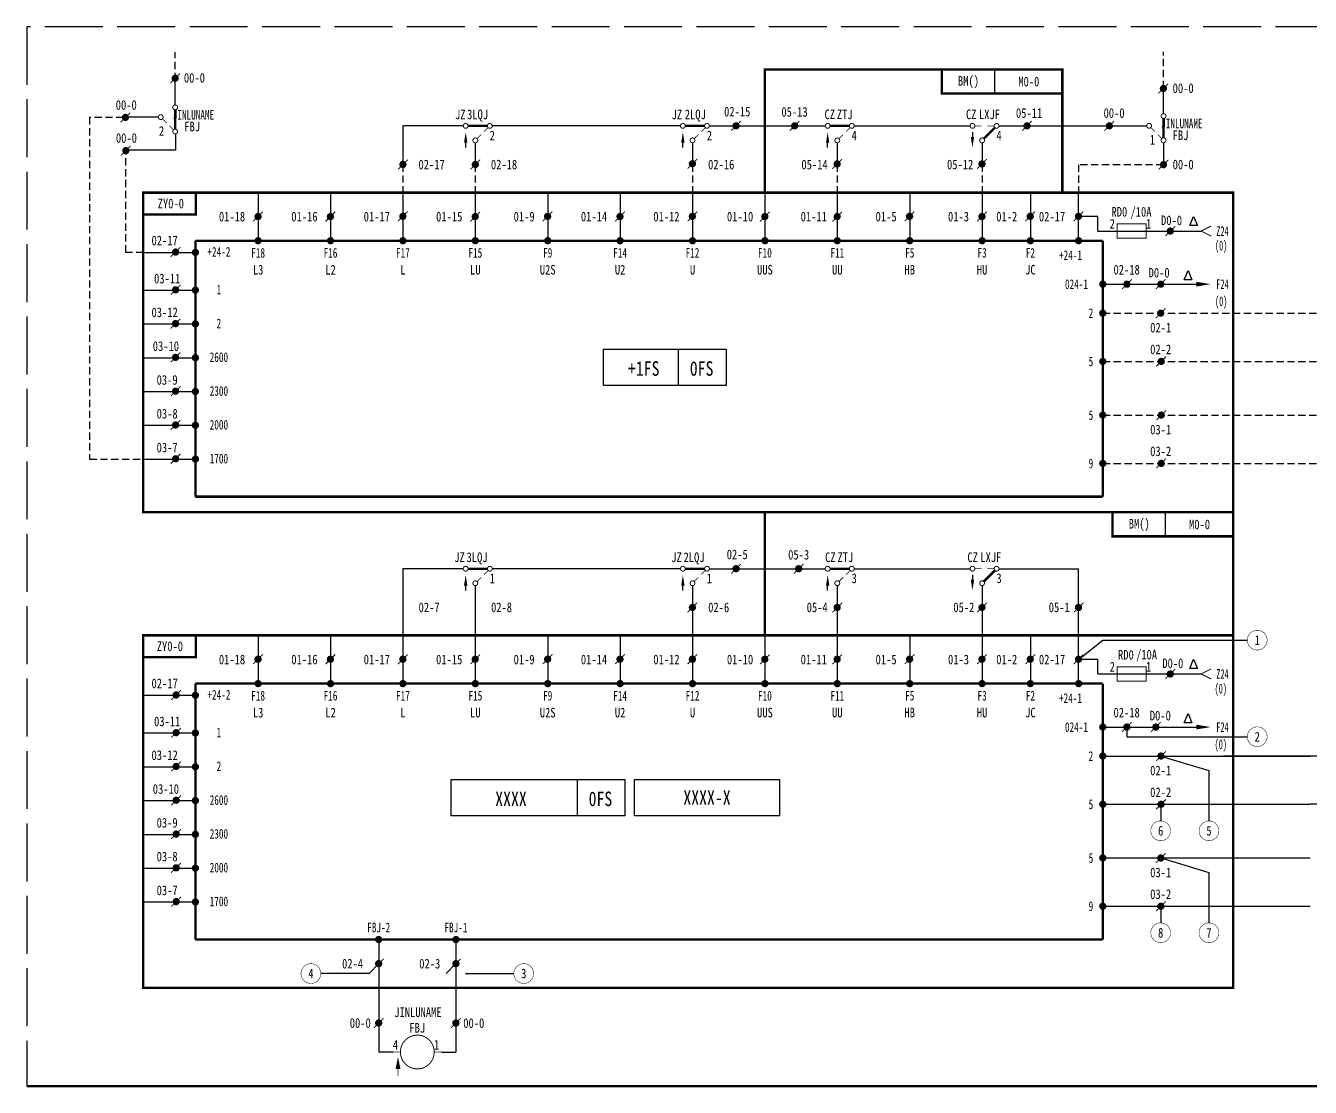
# Model space of a CAD drawing. Header units: millimetres. Extents: x -451 to 0, y -220 to 0.
# Drawn here: x -451 to -184.8, y -219.7 to 0.2 of the extents above; entities that cross this region are included whole.
import ezdxf
from ezdxf.enums import TextEntityAlignment as Align

# ---------------------------------------------------------------- set-up
doc = ezdxf.new("R2010")
doc.units = ezdxf.units.MM
doc.linetypes.add('ACAD_ISO02W100', pattern=[15, 12, -3])
doc.linetypes.add('DASHEDX2', pattern=[1.5, 1, -0.5])
for name, color, linetype in [('define', 7, 'Continuous'), ('hide', 7, 'Continuous'), ('tie', 7, 'Continuous')]:
    doc.layers.add(name, color=color, linetype=linetype)

# ---------------------------------------------------------------- blocks, each defined once
blk = doc.blocks.new('JS')
at = {"const_width": 0.75}
blk.add_lwpolyline([(-0.375, 0, -1), (0.375, 0, -1)], format="xyb", close=True, dxfattribs=at)
at = {"width": 0.7}
blk.add_attdef('Z20', text='', height=2, dxfattribs=at).set_placement((0, 1.5), align=Align.CENTER)
blk = doc.blocks.new('JTX')
at = {"const_width": 0.2}
blk.add_lwpolyline([(0, -2.5), (0, -4)], dxfattribs=at)
blk.add_solid([(-0.5, -2.5), (0.5, -2.5), (0, 0)])
blk = doc.blocks.new('JY')
at = {"const_width": 0.75}
blk.add_lwpolyline([(0.375, 0, -1), (-0.375, 0, -1)], format="xyb", close=True, dxfattribs=at)
at = {"width": 0.7}
blk.add_attdef('Z20', text='', height=2, dxfattribs=at).set_placement((1.5, 0), align=Align.MIDDLE_LEFT)
blk = doc.blocks.new('JX')
at = {"const_width": 0.75}
blk.add_lwpolyline([(-0.375, 0, 1), (0.375, 0, 1)], format="xyb", close=True, dxfattribs=at)
at = {"width": 0.7}
blk.add_attdef('Z20', text='', height=2, dxfattribs=at).set_placement((0, -3.5), align=Align.CENTER)

msp = doc.modelspace()

# ---------------------------------------------------------------- linework, layer by layer
at = {"color": 7, "linetype": 'DASHEDX2', "ltscale": 1.5}
for p, q in [((-420.03, -11.01), (-420.03, -5.26)), ((-215.25, -12.64), (-215.25, -5.13)), ((-430.71, -18.75), (-437.76, -18.75)), ((-430.23, -46.71), (-430.23, -25.72)), ((-372.82, -28.5), (-372.82, -34.29)), ((-357.82, -28.5), (-357.82, -34.29)), ((-312.82, -28.5), (-312.82, -34.29)), ((-282.82, -28.5), (-282.82, -34.29)), ((-252.82, -28.5), (-252.82, -34.29)), ((-232.82, -28.54), (-232.82, -34.51)), ((-215.24, -28.54), (-232.82, -28.54)), ((-426.6, -46.71), (-430.23, -46.71)), ((-227.82, -59.29), (-177.59, -59.29)), ((-227.82, -69.29), (-177.59, -69.29)), ((-227.82, -80.41), (-177.59, -80.41)), ((-227.82, -90.41), (-177.59, -90.41))]:
    msp.add_line(p, q, dxfattribs=at)
at = {"color": 7}
for p, q in [((-250.19, -13.8), (-250.19, -8.8)), ((-360.32, -20.5), (-372.82, -20.5)), ((-372.82, -20.5), (-372.82, -28.5)), ((-315.32, -20.5), (-354.32, -20.5)), ((-309.32, -20.5), (-285.32, -20.5)), ((-279.32, -20.5), (-255.32, -20.5)), ((-357.82, -24), (-357.82, -28.5)), ((-312.82, -24), (-312.82, -28.5)), ((-282.82, -24), (-282.82, -28.5)), ((-252.82, -24), (-252.82, -28.5)), ((-402.82, -34.29), (-402.82, -44.29)), ((-387.82, -34.29), (-387.82, -44.29)), ((-372.82, -34.29), (-372.82, -44.29)), ((-357.82, -34.29), (-357.82, -44.29)), ((-342.82, -34.29), (-342.82, -44.29)), ((-327.82, -34.29), (-327.82, -44.29)), ((-312.82, -34.29), (-312.82, -44.29)), ((-297.82, -34.29), (-297.82, -44.29)), ((-282.82, -34.29), (-282.82, -44.29)), ((-267.82, -34.29), (-267.82, -44.29)), ((-252.82, -34.29), (-252.82, -44.29)), ((-242.82, -34.29), (-242.82, -44.29)), ((-232.82, -44.29), (-232.82, -34.29)), ((-228.82, -39.29), (-232.82, -39.29)), ((-228.82, -42.29), (-228.82, -39.29)), ((-228.82, -42.29), (-207.45, -42.29)), ((-227.82, -53.29), (-208.45, -53.29)), ((-227.82, -59.29), (-227.82, -59.29)), ((-331.28, -66.76), (-305.85, -66.76)), ((-331.28, -74.26), (-331.28, -66.76)), ((-315.77, -66.76), (-315.77, -74.26)), ((-305.85, -66.76), (-305.85, -74.26)), ((-227.82, -69.29), (-227.82, -69.29)), ((-305.85, -74.26), (-331.28, -74.26)), ((-227.82, -80.41), (-227.82, -80.41)), ((-227.82, -90.41), (-227.82, -90.41)), ((-214.82, -105.53), (-214.82, -100.53)), ((-360.32, -112.23), (-372.82, -112.23)), ((-372.82, -112.23), (-372.82, -120.23)), ((-315.32, -112.23), (-354.32, -112.23)), ((-309.32, -112.23), (-285.32, -112.23)), ((-279.32, -112.23), (-255.32, -112.23)), ((-249.32, -112.23), (-232.82, -112.23)), ((-232.82, -126.03), (-232.82, -112.23)), ((-357.82, -115.73), (-357.82, -120.23)), ((-312.82, -115.73), (-312.82, -120.23)), ((-282.82, -115.73), (-282.82, -120.23)), ((-252.82, -115.73), (-252.82, -120.23)), ((-372.82, -120.23), (-372.82, -126.03)), ((-357.82, -120.23), (-357.82, -126.03)), ((-312.82, -120.23), (-312.82, -126.03)), ((-282.82, -120.23), (-282.82, -126.03)), ((-252.82, -120.23), (-252.82, -126.03)), ((-402.82, -126.03), (-402.82, -136.03)), ((-387.82, -126.03), (-387.82, -136.03)), ((-372.82, -126.03), (-372.82, -136.03)), ((-357.82, -126.03), (-357.82, -136.03)), ((-342.82, -126.03), (-342.82, -136.03)), ((-327.82, -126.03), (-327.82, -136.03)), ((-312.82, -126.03), (-312.82, -136.03)), ((-297.82, -126.03), (-297.82, -136.03)), ((-282.82, -126.03), (-282.82, -136.03)), ((-267.82, -126.03), (-267.82, -136.03)), ((-252.82, -126.03), (-252.82, -136.03)), ((-242.82, -126.03), (-242.82, -136.03)), ((-232.82, -136.03), (-232.82, -126.03)), ((-232.82, -131.03), (-227.82, -127.03)), ((-227.82, -127.03), (-197.82, -127.03)), ((-228.82, -131.03), (-232.82, -131.03)), ((-228.82, -134.03), (-228.82, -131.03)), ((-228.82, -134.03), (-207.45, -134.03)), ((-227.82, -145.03), (-208.45, -145.03)), ((-222.82, -145.03), (-222.82, -147.03)), ((-222.82, -147.03), (-197.82, -147.03)), ((-227.82, -151.03), (-227.82, -151.03)), ((-227.82, -151.03), (-184.82, -151.03)), ((-215.82, -151.03), (-205.82, -154.03)), ((-125.35, -151.03), (-184.82, -151.03)), ((-205.82, -154.03), (-205.82, -164.52)), ((-362.82, -155.9), (-326.82, -155.9)), ((-362.82, -163.4), (-362.82, -155.9)), ((-336.74, -155.9), (-336.74, -163.4)), ((-326.82, -155.9), (-326.82, -163.4)), ((-227.82, -161.03), (-227.82, -161.03)), ((-227.82, -161.03), (-184.82, -161.03)), ((-215.82, -161.03), (-215.82, -164.52)), ((-135.35, -161.03), (-184.82, -161.03)), ((-326.82, -163.4), (-362.82, -163.4)), ((-227.82, -172.15), (-227.82, -172.15)), ((-227.82, -172.15), (-184.82, -172.15)), ((-215.82, -172.15), (-205.82, -175.15)), ((-205.82, -175.15), (-205.82, -185.64)), ((-227.82, -182.15), (-227.82, -182.15)), ((-227.82, -182.15), (-184.82, -182.15)), ((-215.82, -182.15), (-215.82, -185.64)), ((-377.84, -189.04), (-377.84, -203.04)), ((-361.84, -189.04), (-361.84, -203.04)), ((-377.84, -194.04), (-379.84, -196.09)), ((-361.84, -194.04), (-363.84, -196.09)), ((-379.84, -196.09), (-389.84, -196.09)), ((-359.84, -196.09), (-349.84, -196.09)), ((-377.84, -203.04), (-377.84, -212.34)), ((-361.84, -203.04), (-361.84, -212.34)), ((-374.84, -212.34), (-377.84, -212.34)), ((-364.84, -212.34), (-361.84, -212.34))]:
    msp.add_line(p, q, dxfattribs=at)
for p, q in [((-423.51, -18.68), (-430.33, -18.68)), ((-249.32, -20.5), (-218.6, -20.5)), ((-419.96, -22.14), (-419.96, -25.5)), ((-215.24, -23.98), (-215.24, -28.54)), ((-426.6, -46.71), (-415.63, -46.71)), ((-426.66, -54.52), (-415.63, -54.52)), ((-426.66, -61.52), (-415.63, -61.52)), ((-426.66, -68.52), (-415.63, -68.52)), ((-426.66, -75.52), (-415.63, -75.52)), ((-426.66, -82.52), (-415.63, -82.52)), ((-426.66, -89.52), (-415.63, -89.52)), ((-426.6, -138.44), (-415.63, -138.44)), ((-426.66, -146.26), (-415.63, -146.26)), ((-184.82, -151.03), (-202.87, -151.03)), ((-426.66, -153.26), (-415.63, -153.26)), ((-426.66, -160.26), (-415.63, -160.26)), ((-426.66, -167.26), (-415.63, -167.26)), ((-426.66, -174.26), (-415.63, -174.26)), ((-426.66, -181.26), (-415.63, -181.26))]:
    msp.add_line(p, q)
for points, const_width in [([(-100.9, 0), (-100.9, -219.4), (-450.73, -219.4)], 0.5), ([(-421, -11.64), (-419, -9.64)], 0.2), ([(-261.19, -8.8), (-261.19, -13.8), (-236.19, -13.8)], 0.5), ([(-261.19, -8.8), (-236.19, -8.8), (-236.19, -13.8)], 0.5), ([(-216.25, -13.75), (-214.25, -11.75)], 0.2), ([(-431.32, -19.75), (-429.32, -17.75)], 0.2), ([(-359.32, -20.5), (-355.32, -20.5)], 0.5), ([(-355.17, -20.85), (-356.02, -21.7)], 0.15), ([(-314.32, -20.5), (-310.32, -20.5)], 0.5), ([(-310.17, -20.85), (-311.02, -21.7)], 0.15), ([(-304.8, -21.5), (-302.8, -19.5)], 0.2), ([(-292.68, -21.5), (-290.68, -19.5)], 0.2), ([(-284.32, -20.5), (-280.32, -20.5)], 0.5), ([(-280.17, -20.85), (-281.02, -21.7)], 0.15), ([(-254.32, -20.5), (-252.92, -20.5)], 0.15), ([(-250.17, -20.85), (-252.47, -23.14)], 0.5), ([(-251.72, -20.5), (-250.32, -20.5)], 0.15), ([(-244.52, -21.5), (-242.52, -19.5)], 0.2), ([(-227.45, -21.5), (-225.45, -19.5)], 0.2), ([(-356.62, -22.3), (-357.47, -23.14)], 0.15), ([(-311.62, -22.3), (-312.47, -23.14)], 0.15), ([(-281.62, -22.3), (-282.47, -23.14)], 0.15), ([(-431.23, -26.63), (-429.23, -24.63)], 0.2), ([(-373.82, -29.5), (-371.82, -27.5)], 0.2), ([(-358.82, -29.5), (-356.82, -27.5)], 0.2), ([(-216.24, -29.54), (-214.24, -27.54)], 0.2), ([(-415.72, -34.34), (-415.72, -38.86), (-426.59, -38.86)], 0.5), ([(-225.82, -100.53), (-225.82, -105.53), (-200.82, -105.53)], 0.5), ([(-225.82, -100.53), (-200.82, -100.53), (-200.82, -105.53)], 0.5), ([(-304.8, -113.23), (-302.8, -111.23)], 0.2), ([(-291.82, -113.23), (-289.82, -111.23)], 0.2), ([(-359.32, -112.23), (-355.32, -112.23)], 0.5), ([(-356.62, -114.03), (-357.47, -114.88)], 0.15), ([(-355.17, -112.59), (-356.02, -113.43)], 0.15), ([(-314.32, -112.23), (-310.32, -112.23)], 0.5), ([(-311.62, -114.03), (-312.47, -114.88)], 0.15), ([(-310.17, -112.59), (-311.02, -113.43)], 0.15), ([(-284.32, -112.23), (-280.32, -112.23)], 0.5), ([(-281.62, -114.03), (-282.47, -114.88)], 0.15), ([(-280.17, -112.59), (-281.02, -113.43)], 0.15), ([(-254.32, -112.23), (-252.92, -112.23)], 0.15), ([(-250.17, -112.59), (-252.47, -114.88)], 0.5), ([(-251.72, -112.23), (-250.32, -112.23)], 0.15), ([(-200.82, -126.03), (-200.82, -199.04), (-426.66, -199.04), (-426.66, -126.03), (-200.82, -126.03)], 0.5), ([(-415.72, -126.03), (-415.72, -130.55), (-426.59, -130.55)], 0.5), ([(-415.82, -136.03), (-227.82, -136.03)], 0.5), ([(-415.82, -189.04), (-415.82, -136.03)], 0.5), ([(-227.82, -189.04), (-227.82, -136.03)], 0.5), ([(-415.82, -189.04), (-227.82, -189.04)], 0.5), ([(-373.34, -212.34), (-374.84, -212.34)], 0.2), ([(-366.34, -212.34), (-364.84, -212.34)], 0.2)]:
    msp.add_lwpolyline(points, dxfattribs=dict(at, const_width=const_width))
for points, const_width in [([(-420.38, -10.64, 1), (-419.63, -10.64, 1)], 0.75), ([(-215.63, -12.75, 1), (-214.88, -12.75, 1)], 0.75), ([(-430.69, -18.75, 1), (-429.94, -18.75, 1)], 0.75), ([(-360.32, -20.5, 1), (-359.32, -20.5, 1)], 0.2), ([(-355.32, -20.5, 1), (-354.32, -20.5, 1)], 0.2), ([(-315.32, -20.5, 1), (-314.32, -20.5, 1)], 0.2), ([(-310.32, -20.5, 1), (-309.32, -20.5, 1)], 0.2), ([(-304.18, -20.5, 1), (-303.43, -20.5, 1)], 0.75), ([(-292.05, -20.5, 1), (-291.3, -20.5, 1)], 0.75), ([(-285.32, -20.5, 1), (-284.32, -20.5, 1)], 0.2), ([(-280.32, -20.5, 1), (-279.32, -20.5, 1)], 0.2), ([(-255.32, -20.5, 1), (-254.32, -20.5, 1)], 0.2), ([(-250.32, -20.5, 1), (-249.32, -20.5, 1)], 0.2), ([(-243.89, -20.5, 1), (-243.14, -20.5, 1)], 0.75), ([(-226.83, -20.5, 1), (-226.08, -20.5, 1)], 0.75), ([(-358.32, -23.5, 1), (-357.32, -23.5, 1)], 0.2), ([(-313.32, -23.5, 1), (-312.32, -23.5, 1)], 0.2), ([(-283.32, -23.5, 1), (-282.32, -23.5, 1)], 0.2), ([(-253.32, -23.5, 1), (-252.32, -23.5, 1)], 0.2), ([(-430.61, -25.63, 1), (-429.86, -25.63, 1)], 0.75), ([(-373.2, -28.5, 1), (-372.45, -28.5, 1)], 0.75), ([(-358.2, -28.5, 1), (-357.45, -28.5, 1)], 0.75), ([(-215.61, -28.54, 1), (-214.86, -28.54, 1)], 0.75), ([(-360.32, -112.23, 1), (-359.32, -112.23, 1)], 0.2), ([(-355.32, -112.23, 1), (-354.32, -112.23, 1)], 0.2), ([(-315.32, -112.23, 1), (-314.32, -112.23, 1)], 0.2), ([(-310.32, -112.23, 1), (-309.32, -112.23, 1)], 0.2), ([(-304.18, -112.23, 1), (-303.43, -112.23, 1)], 0.75), ([(-291.2, -112.23, 1), (-290.45, -112.23, 1)], 0.75), ([(-285.32, -112.23, 1), (-284.32, -112.23, 1)], 0.2), ([(-280.32, -112.23, 1), (-279.32, -112.23, 1)], 0.2), ([(-255.32, -112.23, 1), (-254.32, -112.23, 1)], 0.2), ([(-250.32, -112.23, 1), (-249.32, -112.23, 1)], 0.2), ([(-358.32, -115.23, 1), (-357.32, -115.23, 1)], 0.2), ([(-313.32, -115.23, 1), (-312.32, -115.23, 1)], 0.2), ([(-283.32, -115.23, 1), (-282.32, -115.23, 1)], 0.2), ([(-253.32, -115.23, 1), (-252.32, -115.23, 1)], 0.2), ([(-193.77, -127.03, -1), (-197.87, -127.03, -1)], 0.1), ([(-193.77, -147.03, -1), (-197.87, -147.03, -1)], 0.1), ([(-213.77, -166.52, -1), (-217.87, -166.52, -1)], 0.1), ([(-203.77, -166.52, -1), (-207.87, -166.52, -1)], 0.1), ([(-213.77, -187.64, -1), (-217.87, -187.64, -1)], 0.1), ([(-203.77, -187.64, -1), (-207.87, -187.64, -1)], 0.1), ([(-389.84, -196.09, -1), (-393.94, -196.09, -1)], 0.1), ([(-345.74, -196.09, -1), (-349.84, -196.09, -1)], 0.1), ([(-366.34, -212.34, -1), (-373.34, -212.34, -1)], 0.2)]:
    msp.add_lwpolyline(points, format="xyb", close=True, dxfattribs=dict(at, const_width=const_width))
for points in [[(-420.03, -16.18), (-420.03, -10.58)], [(-215.25, -17.98), (-215.25, -12.64)], [(-419.96, -22.18), (-419.96, -25.5), (-430.23, -25.5), (-430.23, -25.63)]]:
    msp.add_lwpolyline(points)
at = {"color": 7, "const_width": 0.5}
for points in [[(-236.19, -34.29), (-236.19, -8.8), (-297.82, -8.8), (-297.82, -34.29)], [(-200.82, -100.53), (-426.66, -100.53), (-426.66, -34.34), (-200.82, -34.34)], [(-200.82, -126.03), (-200.82, -100.53), (-297.82, -100.53), (-297.82, -126.03)]]:
    msp.add_lwpolyline(points, close=True, dxfattribs=at)
for points in [[(-422.01, -17.68, 0, 0, 0), (-422.01, -16.68, 0.8, 0, 0), (-422.01, -14.48, 0, 0, 0)], [(-217.22, -19.48, 0, 0, 0), (-217.22, -18.48, 0.8, 0, 0), (-217.22, -16.28, 0, 0, 0)]]:
    msp.add_lwpolyline(points, format="xyseb")
for points, const_width in [([(-423.51, -18.68, 1), (-422.51, -18.68, 1)], 0.2), ([(-420.51, -16.68, 1), (-419.51, -16.68, 1)], 0.2), ([(-215.72, -18.48, 1), (-214.72, -18.48, 1)], 0.2), ([(-420.51, -21.68, 1), (-419.51, -21.68, 1)], 0.2), ([(-218.72, -20.48, 1), (-217.72, -20.48, 1)], 0.2), ([(-215.72, -23.48, 1), (-214.72, -23.48, 1)], 0.2), ([(-313.22, -28.34, 1), (-312.47, -28.34, 1)], 0.75), ([(-283.22, -28.39, 1), (-282.47, -28.39, 1)], 0.75), ([(-253.22, -28.39, 1), (-252.47, -28.39, 1)], 0.75), ([(-403.22, -39.29, 1), (-402.47, -39.29, 1)], 0.75), ([(-388.22, -39.29, 1), (-387.47, -39.29, 1)], 0.75), ([(-373.22, -39.24, 1), (-372.47, -39.24, 1)], 0.75), ([(-358.22, -39.29, 1), (-357.47, -39.29, 1)], 0.75), ([(-343.22, -39.24, 1), (-342.47, -39.24, 1)], 0.75), ([(-328.22, -39.29, 1), (-327.47, -39.29, 1)], 0.75), ([(-313.22, -39.24, 1), (-312.47, -39.24, 1)], 0.75), ([(-298.22, -39.29, 1), (-297.47, -39.29, 1)], 0.75), ([(-283.22, -39.29, 1), (-282.47, -39.29, 1)], 0.75), ([(-268.22, -39.24, 1), (-267.47, -39.24, 1)], 0.75), ([(-253.22, -39.29, 1), (-252.47, -39.29, 1)], 0.75), ([(-243.22, -39.24, 1), (-242.47, -39.24, 1)], 0.75), ([(-233.22, -39.24, 1), (-232.47, -39.24, 1)], 0.75), ([(-214.2, -42.29, 1), (-213.45, -42.29, 1)], 0.75), ([(-420.3, -46.64, 1), (-419.55, -46.64, 1)], 0.75), ([(-223.2, -53.29, 1), (-222.45, -53.29, 1)], 0.75), ([(-216.18, -53.29, 1), (-215.43, -53.29, 1)], 0.75), ([(-420.3, -54.46, 1), (-419.55, -54.46, 1)], 0.75), ([(-216.2, -59.29, 1), (-215.45, -59.29, 1)], 0.75), ([(-420.3, -61.46, 1), (-419.55, -61.46, 1)], 0.75), ([(-420.3, -68.46, 1), (-419.55, -68.46, 1)], 0.75), ([(-216.08, -69.29, 1), (-215.33, -69.29, 1)], 0.75), ([(-420.3, -75.46, 1), (-419.55, -75.46, 1)], 0.75), ([(-216.08, -80.41, 1), (-215.33, -80.41, 1)], 0.75), ([(-420.3, -82.46, 1), (-419.55, -82.46, 1)], 0.75), ([(-420.3, -89.46, 1), (-419.55, -89.46, 1)], 0.75), ([(-216.08, -90.41, 1), (-215.33, -90.41, 1)], 0.75), ([(-313.22, -120.26, 1), (-312.47, -120.26, 1)], 0.75), ([(-283.22, -120.26, 1), (-282.47, -120.26, 1)], 0.75), ([(-253.22, -120.26, 1), (-252.47, -120.26, 1)], 0.75), ([(-233.22, -120.26, 1), (-232.47, -120.26, 1)], 0.75), ([(-403.22, -130.98, 1), (-402.47, -130.98, 1)], 0.75), ([(-388.22, -130.98, 1), (-387.47, -130.98, 1)], 0.75), ([(-373.22, -130.98, 1), (-372.47, -130.98, 1)], 0.75), ([(-358.22, -130.98, 1), (-357.47, -130.98, 1)], 0.75), ([(-343.22, -130.98, 1), (-342.47, -130.98, 1)], 0.75), ([(-328.22, -130.98, 1), (-327.47, -130.98, 1)], 0.75), ([(-313.22, -130.98, 1), (-312.47, -130.98, 1)], 0.75), ([(-298.22, -130.98, 1), (-297.47, -130.98, 1)], 0.75), ([(-283.22, -130.98, 1), (-282.47, -130.98, 1)], 0.75), ([(-268.22, -130.98, 1), (-267.47, -130.98, 1)], 0.75), ([(-253.22, -130.98, 1), (-252.47, -130.98, 1)], 0.75), ([(-243.22, -130.98, 1), (-242.47, -130.98, 1)], 0.75), ([(-233.22, -130.98, 1), (-232.47, -130.98, 1)], 0.75), ([(-214.2, -134.03, 1), (-213.45, -134.03, 1)], 0.75), ([(-420.18, -138.38, 1), (-419.43, -138.38, 1)], 0.75), ([(-420.18, -146.19, 1), (-419.43, -146.19, 1)], 0.75), ([(-223.2, -145.03, 1), (-222.45, -145.03, 1)], 0.75), ([(-217.2, -145.03, 1), (-216.45, -145.03, 1)], 0.75), ([(-216.13, -151.03, 1), (-215.38, -151.03, 1)], 0.75), ([(-420.18, -153.19, 1), (-419.43, -153.19, 1)], 0.75), ([(-420.18, -160.19, 1), (-419.43, -160.19, 1)], 0.75), ([(-216.13, -161.03, 1), (-215.38, -161.03, 1)], 0.75), ([(-420.18, -167.19, 1), (-419.43, -167.19, 1)], 0.75), ([(-216.16, -172.15, 1), (-215.41, -172.15, 1)], 0.75), ([(-420.18, -174.19, 1), (-419.43, -174.19, 1)], 0.75), ([(-420.18, -181.19, 1), (-419.43, -181.19, 1)], 0.75), ([(-216.16, -182.15, 1), (-215.41, -182.15, 1)], 0.75), ([(-378.22, -194.04, 1), (-377.47, -194.04, 1)], 0.75), ([(-362.22, -194.04, 1), (-361.47, -194.04, 1)], 0.75), ([(-378.22, -206.34, 1), (-377.47, -206.34, 1)], 0.75), ([(-362.22, -206.34, 1), (-361.47, -206.34, 1)], 0.75)]:
    msp.add_lwpolyline(points, format="xyb", close=True, dxfattribs=dict(const_width=const_width))
for points, const_width in [([(-420.01, -21.18), (-420.01, -17.18)], 0.5), ([(-421.81, -19.88), (-422.65, -19.03)], 0.15), ([(-420.36, -21.33), (-421.21, -20.48)], 0.15), ([(-217.02, -21.68), (-217.87, -20.84)], 0.15), ([(-215.22, -22.98), (-215.22, -18.98)], 0.5), ([(-215.58, -23.13), (-216.42, -22.28)], 0.15), ([(-313.84, -29.34), (-311.84, -27.34)], 0.2), ([(-283.84, -29.39), (-281.84, -27.39)], 0.2), ([(-253.84, -29.39), (-251.84, -27.39)], 0.2), ([(-403.84, -40.29), (-401.84, -38.29)], 0.2), ([(-388.84, -40.29), (-386.84, -38.29)], 0.2), ([(-373.84, -40.24), (-371.84, -38.24)], 0.2), ([(-358.84, -40.29), (-356.84, -38.29)], 0.2), ([(-343.84, -40.24), (-341.84, -38.24)], 0.2), ([(-328.84, -40.29), (-326.84, -38.29)], 0.2), ([(-313.84, -40.24), (-311.84, -38.24)], 0.2), ([(-298.84, -40.29), (-296.84, -38.29)], 0.2), ([(-283.84, -40.29), (-281.84, -38.29)], 0.2), ([(-268.84, -40.24), (-266.84, -38.24)], 0.2), ([(-253.84, -40.29), (-251.84, -38.29)], 0.2), ([(-243.84, -40.24), (-241.84, -38.24)], 0.2), ([(-233.84, -40.24), (-231.84, -38.24)], 0.2), ([(-216.82, -42.29), (-226.82, -42.29)], 0.2), ([(-214.82, -43.29), (-212.82, -41.29)], 0.2), ([(-205.38, -43.33), (-207.45, -42.29), (-205.38, -41.25)], 0.2), ([(-420.93, -47.64), (-418.93, -45.64)], 0.2), ([(-223.82, -54.29), (-221.82, -52.29)], 0.2), ([(-216.81, -54.29), (-214.81, -52.29)], 0.2), ([(-420.93, -55.46), (-418.93, -53.46)], 0.2), ([(-216.82, -60.29), (-214.82, -58.29)], 0.2), ([(-420.93, -62.46), (-418.93, -60.46)], 0.2), ([(-420.93, -69.46), (-418.93, -67.46)], 0.2), ([(-216.7, -70.29), (-214.7, -68.29)], 0.2), ([(-420.93, -76.46), (-418.93, -74.46)], 0.2), ([(-216.7, -81.41), (-214.7, -79.41)], 0.2), ([(-420.93, -83.46), (-418.93, -81.46)], 0.2), ([(-420.93, -90.46), (-418.93, -88.46)], 0.2), ([(-216.7, -91.41), (-214.7, -89.41)], 0.2), ([(-313.84, -121.26), (-311.84, -119.26)], 0.2), ([(-283.84, -121.26), (-281.84, -119.26)], 0.2), ([(-253.84, -121.26), (-251.84, -119.26)], 0.2), ([(-233.84, -121.26), (-231.84, -119.26)], 0.2), ([(-403.84, -131.98), (-401.84, -129.98)], 0.2), ([(-388.84, -131.98), (-386.84, -129.98)], 0.2), ([(-373.84, -131.98), (-371.84, -129.98)], 0.2), ([(-358.84, -131.98), (-356.84, -129.98)], 0.2), ([(-343.84, -131.98), (-341.84, -129.98)], 0.2), ([(-328.84, -131.98), (-326.84, -129.98)], 0.2), ([(-313.84, -131.98), (-311.84, -129.98)], 0.2), ([(-298.84, -131.98), (-296.84, -129.98)], 0.2), ([(-283.84, -131.98), (-281.84, -129.98)], 0.2), ([(-268.84, -131.98), (-266.84, -129.98)], 0.2), ([(-253.84, -131.98), (-251.84, -129.98)], 0.2), ([(-243.84, -131.98), (-241.84, -129.98)], 0.2), ([(-233.84, -131.98), (-231.84, -129.98)], 0.2), ([(-214.82, -135.03), (-212.82, -133.03)], 0.2), ([(-205.38, -135.07), (-207.45, -134.03), (-205.38, -132.99)], 0.2), ([(-216.82, -134.03), (-226.82, -134.03)], 0.2), ([(-420.81, -139.38), (-418.81, -137.38)], 0.2), ([(-420.81, -147.19), (-418.81, -145.19)], 0.2), ([(-223.82, -146.03), (-221.82, -144.03)], 0.2), ([(-217.82, -146.03), (-215.82, -144.03)], 0.2), ([(-216.75, -152.03), (-214.75, -150.03)], 0.2), ([(-420.81, -154.19), (-418.81, -152.19)], 0.2), ([(-420.81, -161.19), (-418.81, -159.19)], 0.2), ([(-216.75, -162.03), (-214.75, -160.03)], 0.2), ([(-420.81, -168.19), (-418.81, -166.19)], 0.2), ([(-216.78, -173.15), (-214.78, -171.15)], 0.2), ([(-420.81, -175.19), (-418.81, -173.19)], 0.2), ([(-420.81, -182.19), (-418.81, -180.19)], 0.2), ([(-216.78, -183.15), (-214.78, -181.15)], 0.2), ([(-378.84, -195.04), (-376.84, -193.04)], 0.2), ([(-362.84, -195.04), (-360.84, -193.04)], 0.2), ([(-378.84, -207.34), (-376.84, -205.34)], 0.2), ([(-362.84, -207.34), (-360.84, -205.34)], 0.2)]:
    msp.add_lwpolyline(points, dxfattribs=dict(const_width=const_width))
at = {"color": 7, "linetype": 'DASHEDX2', "ltscale": 1.5}
msp.add_lwpolyline([(-437.76, -18.75), (-437.76, -89.52), (-426.72, -89.52)], dxfattribs=at)
at = {"color": 7}
for points in [[(-359.82, -21.8, 0, 0.7, 0), (-359.82, -24, 0.7, 0.7, 0)], [(-314.82, -21.8, 0, 0.7, 0), (-314.82, -24, 0.7, 0.7, 0)], [(-284.82, -21.8, 0, 0.7, 0), (-284.82, -24, 0.7, 0.7, 0)], [(-254.82, -25, 0, 0.7, 0), (-254.82, -22.8, 0.7, 0.7, 0)], [(-359.82, -113.53, 0, 0.7, 0), (-359.82, -115.73, 0.7, 0.7, 0)], [(-314.82, -113.53, 0, 0.7, 0), (-314.82, -115.73, 0.7, 0.7, 0)], [(-284.82, -113.53, 0, 0.7, 0), (-284.82, -115.73, 0.7, 0.7, 0)], [(-254.82, -116.73, 0, 0.7, 0), (-254.82, -114.53, 0.7, 0.7, 0)]]:
    msp.add_lwpolyline(points, format="xyseb", dxfattribs=at)
for points in [[(-254.82, -21.8), (-254.82, -22.8)], [(-359.82, -25), (-359.82, -24)], [(-314.82, -25), (-314.82, -24)], [(-284.82, -25), (-284.82, -24)], [(-254.82, -113.53), (-254.82, -114.53)], [(-359.82, -116.73), (-359.82, -115.73)], [(-314.82, -116.73), (-314.82, -115.73)], [(-284.82, -116.73), (-284.82, -115.73)]]:
    msp.add_lwpolyline(points, dxfattribs=at)
at = {"const_width": 0.2}
for points in [[(-221.82, -40.79), (-218.82, -40.79), (-218.82, -43.79), (-224.82, -43.79), (-224.82, -40.79)], [(-221.82, -132.53), (-218.82, -132.53), (-218.82, -135.53), (-224.82, -135.53), (-224.82, -132.53)]]:
    msp.add_lwpolyline(points, close=True, dxfattribs=at)
at = {"color": 7, "linetype": 'DASHEDX2', "ltscale": 1.5, "const_width": 0.5}
for points in [[(-415.82, -44.29), (-227.82, -44.29)], [(-415.82, -97.31), (-415.82, -44.29)], [(-227.82, -97.31), (-227.82, -44.29)], [(-415.82, -97.31), (-227.82, -97.31)]]:
    msp.add_lwpolyline(points, dxfattribs=at)
msp.add_lwpolyline([(-324.82, -155.88), (-294.82, -155.88), (-294.82, -163.4), (-324.82, -163.4)], close=True)
for points in [[(-208.45, -52.79), (-208.45, -53.79), (-205.45, -53.29)], [(-208.45, -144.53), (-208.45, -145.53), (-205.45, -145.03)]]:
    msp.add_solid(points)
at = {"layer": 'define'}
for p, q in [((-209.79, -41.15), (-209, -39.24)), ((-209, -39.24), (-208.21, -41.15)), ((-208.21, -41.15), (-209.79, -41.15)), ((-210.94, -52.4), (-210.15, -50.49)), ((-210.15, -50.49), (-209.36, -52.4)), ((-209.36, -52.4), (-210.94, -52.4)), ((-209.79, -132.88), (-209, -130.97)), ((-208.21, -132.88), (-209.79, -132.88)), ((-209, -130.97), (-208.21, -132.88)), ((-210.94, -144.14), (-210.15, -142.23)), ((-210.15, -142.23), (-209.36, -144.14)), ((-209.36, -144.14), (-210.94, -144.14))]:
    msp.add_line(p, q, dxfattribs=at)
at = {"layer": 'hide', "linetype": 'ACAD_ISO02W100'}
msp.add_lwpolyline([(0, 0), (-450.73, 0), (-450.73, -219.4), (0, -219.4)], close=True, dxfattribs=at)

# ---------------------------------------------------------------- block references
at = {"color": 7}
ref = msp.add_blockref('JX', (-402.82, -44.29), dxfattribs=dict(at, xscale=-1))
ref.add_attrib('Z20', 'F18', dxfattribs={"height": 2, "width": 0.7}).set_placement((-402.82, -47.79), align=Align.CENTER)
ref = msp.add_blockref('JX', (-387.82, -44.29), dxfattribs=dict(at, xscale=-1))
ref.add_attrib('Z20', 'F16', dxfattribs={"height": 2, "width": 0.7}).set_placement((-387.82, -47.79), align=Align.CENTER)
ref = msp.add_blockref('JX', (-372.82, -44.29), dxfattribs=dict(at, xscale=-1))
ref.add_attrib('Z20', 'F17', dxfattribs={"height": 2, "width": 0.7}).set_placement((-372.82, -47.79), align=Align.CENTER)
ref = msp.add_blockref('JX', (-357.82, -44.29), dxfattribs=dict(at, xscale=-1))
ref.add_attrib('Z20', 'F15', dxfattribs={"height": 2, "width": 0.7}).set_placement((-357.82, -47.79), align=Align.CENTER)
ref = msp.add_blockref('JX', (-342.82, -44.29), dxfattribs=dict(at, xscale=-1))
ref.add_attrib('Z20', 'F9', dxfattribs={"height": 2, "width": 0.7}).set_placement((-342.82, -47.79), align=Align.CENTER)
ref = msp.add_blockref('JX', (-327.82, -44.29), dxfattribs=dict(at, xscale=-1))
ref.add_attrib('Z20', 'F14', dxfattribs={"height": 2, "width": 0.7}).set_placement((-327.82, -47.79), align=Align.CENTER)
ref = msp.add_blockref('JX', (-312.82, -44.29), dxfattribs=dict(at, xscale=-1))
ref.add_attrib('Z20', 'F12', dxfattribs={"height": 2, "width": 0.7}).set_placement((-312.82, -47.79), align=Align.CENTER)
ref = msp.add_blockref('JX', (-297.82, -44.29), dxfattribs=dict(at, xscale=-1))
ref.add_attrib('Z20', 'F10', dxfattribs={"height": 2, "width": 0.7}).set_placement((-297.82, -47.79), align=Align.CENTER)
ref = msp.add_blockref('JX', (-282.82, -44.29), dxfattribs=dict(at, xscale=-1))
ref.add_attrib('Z20', 'F11', dxfattribs={"height": 2, "width": 0.7}).set_placement((-282.82, -47.79), align=Align.CENTER)
ref = msp.add_blockref('JX', (-267.82, -44.29), dxfattribs=dict(at, xscale=-1))
ref.add_attrib('Z20', 'F5', dxfattribs={"height": 2, "width": 0.7}).set_placement((-267.82, -47.79), align=Align.CENTER)
ref = msp.add_blockref('JX', (-252.82, -44.29), dxfattribs=dict(at, xscale=-1))
ref.add_attrib('Z20', 'F3', dxfattribs={"height": 2, "width": 0.7}).set_placement((-252.82, -47.79), align=Align.CENTER)
ref = msp.add_blockref('JX', (-242.82, -44.29), dxfattribs=dict(at, xscale=-1))
ref.add_attrib('Z20', 'F2', dxfattribs={"height": 2, "width": 0.7}).set_placement((-242.82, -47.79), align=Align.CENTER)
ref = msp.add_blockref('JY', (-232.82, -44.29), dxfattribs=dict(at, xscale=-1))
ref.add_attrib('Z20', '+24-1', dxfattribs={"height": 2, "width": 0.7}).set_placement((-236.89, -47.29), align=Align.MIDDLE_LEFT)
ref = msp.add_blockref('JS', (-415.82, -46.71), dxfattribs=dict(at, xscale=-1))
ref.add_attrib('Z20', '+24-2', dxfattribs={"height": 2, "width": 0.7}).set_placement((-410.95, -47.59), align=Align.CENTER)
ref = msp.add_blockref('JY', (-227.82, -53.29), dxfattribs=at)
ref.add_attrib('Z20', '024-1', dxfattribs={"height": 2, "width": 0.7}).set_placement((-235.65, -53.29), align=Align.MIDDLE_LEFT)
ref = msp.add_blockref('JS', (-415.82, -54.52), dxfattribs=dict(at, xscale=-1))
ref.add_attrib('Z20', '1', dxfattribs={"height": 2, "width": 0.7}).set_placement((-410.95, -55.41), align=Align.CENTER)
ref = msp.add_blockref('JY', (-227.82, -59.29), dxfattribs=at)
ref.add_attrib('Z20', '2', dxfattribs={"height": 2, "width": 0.7}).set_placement((-230.75, -59.29), align=Align.MIDDLE_LEFT)
ref = msp.add_blockref('JS', (-415.82, -61.52), dxfattribs=dict(at, xscale=-1))
ref.add_attrib('Z20', '2', dxfattribs={"height": 2, "width": 0.7}).set_placement((-410.95, -62.41), align=Align.CENTER)
ref = msp.add_blockref('JS', (-415.82, -68.52), dxfattribs=dict(at, xscale=-1))
ref.add_attrib('Z20', '2600', dxfattribs={"height": 2, "width": 0.7}).set_placement((-410.95, -69.41), align=Align.CENTER)
ref = msp.add_blockref('JY', (-227.82, -69.29), dxfattribs=at)
ref.add_attrib('Z20', '5', dxfattribs={"height": 2, "width": 0.7}).set_placement((-230.75, -69.29), align=Align.MIDDLE_LEFT)
ref = msp.add_blockref('JS', (-415.82, -75.52), dxfattribs=dict(at, xscale=-1))
ref.add_attrib('Z20', '2300', dxfattribs={"height": 2, "width": 0.7}).set_placement((-410.95, -76.41), align=Align.CENTER)
ref = msp.add_blockref('JY', (-227.82, -80.41), dxfattribs=at)
ref.add_attrib('Z20', '5', dxfattribs={"height": 2, "width": 0.7}).set_placement((-230.75, -80.41), align=Align.MIDDLE_LEFT)
ref = msp.add_blockref('JS', (-415.82, -82.52), dxfattribs=dict(at, xscale=-1))
ref.add_attrib('Z20', '2000', dxfattribs={"height": 2, "width": 0.7}).set_placement((-410.95, -83.41), align=Align.CENTER)
ref = msp.add_blockref('JS', (-415.82, -89.52), dxfattribs=dict(at, xscale=-1))
ref.add_attrib('Z20', '1700', dxfattribs={"height": 2, "width": 0.7}).set_placement((-410.95, -90.41), align=Align.CENTER)
ref = msp.add_blockref('JY', (-227.82, -90.41), dxfattribs=at)
ref.add_attrib('Z20', '9', dxfattribs={"height": 2, "width": 0.7}).set_placement((-230.75, -90.41), align=Align.MIDDLE_LEFT)
ref = msp.add_blockref('JX', (-402.82, -136.03), dxfattribs=dict(at, xscale=-1))
ref.add_attrib('Z20', 'F18', dxfattribs={"height": 2, "width": 0.7}).set_placement((-402.82, -139.53), align=Align.CENTER)
ref = msp.add_blockref('JX', (-387.82, -136.03), dxfattribs=dict(at, xscale=-1))
ref.add_attrib('Z20', 'F16', dxfattribs={"height": 2, "width": 0.7}).set_placement((-387.82, -139.53), align=Align.CENTER)
ref = msp.add_blockref('JX', (-372.82, -136.03), dxfattribs=dict(at, xscale=-1))
ref.add_attrib('Z20', 'F17', dxfattribs={"height": 2, "width": 0.7}).set_placement((-372.82, -139.53), align=Align.CENTER)
ref = msp.add_blockref('JX', (-357.82, -136.03), dxfattribs=dict(at, xscale=-1))
ref.add_attrib('Z20', 'F15', dxfattribs={"height": 2, "width": 0.7}).set_placement((-357.82, -139.53), align=Align.CENTER)
ref = msp.add_blockref('JX', (-342.82, -136.03), dxfattribs=dict(at, xscale=-1))
ref.add_attrib('Z20', 'F9', dxfattribs={"height": 2, "width": 0.7}).set_placement((-342.82, -139.53), align=Align.CENTER)
ref = msp.add_blockref('JX', (-327.82, -136.03), dxfattribs=dict(at, xscale=-1))
ref.add_attrib('Z20', 'F14', dxfattribs={"height": 2, "width": 0.7}).set_placement((-327.82, -139.53), align=Align.CENTER)
ref = msp.add_blockref('JX', (-312.82, -136.03), dxfattribs=dict(at, xscale=-1))
ref.add_attrib('Z20', 'F12', dxfattribs={"height": 2, "width": 0.7}).set_placement((-312.82, -139.53), align=Align.CENTER)
ref = msp.add_blockref('JX', (-297.82, -136.03), dxfattribs=dict(at, xscale=-1))
ref.add_attrib('Z20', 'F10', dxfattribs={"height": 2, "width": 0.7}).set_placement((-297.82, -139.53), align=Align.CENTER)
ref = msp.add_blockref('JX', (-282.82, -136.03), dxfattribs=dict(at, xscale=-1))
ref.add_attrib('Z20', 'F11', dxfattribs={"height": 2, "width": 0.7}).set_placement((-282.82, -139.53), align=Align.CENTER)
ref = msp.add_blockref('JX', (-267.82, -136.03), dxfattribs=dict(at, xscale=-1))
ref.add_attrib('Z20', 'F5', dxfattribs={"height": 2, "width": 0.7}).set_placement((-267.82, -139.53), align=Align.CENTER)
ref = msp.add_blockref('JX', (-252.82, -136.03), dxfattribs=dict(at, xscale=-1))
ref.add_attrib('Z20', 'F3', dxfattribs={"height": 2, "width": 0.7}).set_placement((-252.82, -139.53), align=Align.CENTER)
ref = msp.add_blockref('JX', (-242.82, -136.03), dxfattribs=dict(at, xscale=-1))
ref.add_attrib('Z20', 'F2', dxfattribs={"height": 2, "width": 0.7}).set_placement((-242.82, -139.53), align=Align.CENTER)
ref = msp.add_blockref('JY', (-232.82, -136.03), dxfattribs=dict(at, xscale=-1))
ref.add_attrib('Z20', '+24-1', dxfattribs={"height": 2, "width": 0.7}).set_placement((-236.89, -139.03), align=Align.MIDDLE_LEFT)
ref = msp.add_blockref('JS', (-415.82, -138.44), dxfattribs=dict(at, xscale=-1))
ref.add_attrib('Z20', '+24-2', dxfattribs={"height": 2, "width": 0.7}).set_placement((-410.95, -139.33), align=Align.CENTER)
ref = msp.add_blockref('JS', (-415.82, -146.26), dxfattribs=dict(at, xscale=-1))
ref.add_attrib('Z20', '1', dxfattribs={"height": 2, "width": 0.7}).set_placement((-410.95, -147.14), align=Align.CENTER)
ref = msp.add_blockref('JY', (-227.82, -145.03), dxfattribs=at)
ref.add_attrib('Z20', '024-1', dxfattribs={"height": 2, "width": 0.7}).set_placement((-235.65, -145.03), align=Align.MIDDLE_LEFT)
ref = msp.add_blockref('JY', (-227.82, -151.03), dxfattribs=at)
ref.add_attrib('Z20', '2', dxfattribs={"height": 2, "width": 0.7}).set_placement((-230.75, -151.03), align=Align.MIDDLE_LEFT)
ref = msp.add_blockref('JS', (-415.82, -153.26), dxfattribs=dict(at, xscale=-1))
ref.add_attrib('Z20', '2', dxfattribs={"height": 2, "width": 0.7}).set_placement((-410.95, -154.14), align=Align.CENTER)
ref = msp.add_blockref('JS', (-415.82, -160.26), dxfattribs=dict(at, xscale=-1))
ref.add_attrib('Z20', '2600', dxfattribs={"height": 2, "width": 0.7}).set_placement((-410.95, -161.14), align=Align.CENTER)
ref = msp.add_blockref('JY', (-227.82, -161.03), dxfattribs=at)
ref.add_attrib('Z20', '5', dxfattribs={"height": 2, "width": 0.7}).set_placement((-230.75, -161.03), align=Align.MIDDLE_LEFT)
ref = msp.add_blockref('JS', (-415.82, -167.26), dxfattribs=dict(at, xscale=-1))
ref.add_attrib('Z20', '2300', dxfattribs={"height": 2, "width": 0.7}).set_placement((-410.95, -168.14), align=Align.CENTER)
ref = msp.add_blockref('JY', (-227.82, -172.15), dxfattribs=at)
ref.add_attrib('Z20', '5', dxfattribs={"height": 2, "width": 0.7}).set_placement((-230.75, -172.15), align=Align.MIDDLE_LEFT)
ref = msp.add_blockref('JS', (-415.82, -174.26), dxfattribs=dict(at, xscale=-1))
ref.add_attrib('Z20', '2000', dxfattribs={"height": 2, "width": 0.7}).set_placement((-410.95, -175.14), align=Align.CENTER)
ref = msp.add_blockref('JS', (-415.82, -181.26), dxfattribs=dict(at, xscale=-1))
ref.add_attrib('Z20', '1700', dxfattribs={"height": 2, "width": 0.7}).set_placement((-410.95, -182.14), align=Align.CENTER)
ref = msp.add_blockref('JY', (-227.82, -182.15), dxfattribs=at)
ref.add_attrib('Z20', '9', dxfattribs={"height": 2, "width": 0.7}).set_placement((-230.75, -182.15), align=Align.MIDDLE_LEFT)
ref = msp.add_blockref('JS', (-377.84, -189.04), dxfattribs=dict(at, xscale=-1))
ref.add_attrib('Z20', 'FBJ-2', dxfattribs={"height": 2, "width": 0.7}).set_placement((-377.84, -187.54), align=Align.CENTER)
ref = msp.add_blockref('JS', (-361.84, -189.04), dxfattribs=dict(at, xscale=-1))
ref.add_attrib('Z20', 'FBJ-1', dxfattribs={"height": 2, "width": 0.7}).set_placement((-361.84, -187.54), align=Align.CENTER)
at = {"color": 7, "xscale": -1}
msp.add_blockref('JTX', (-373.84, -213.34), dxfattribs=at)

# ---------------------------------------------------------------- texts
at = {"color": 4, "width": 0.8}
for p in [(-418.2, -11.55), (-213.34, -13.7), (-213.34, -29.5)]:
    msp.add_text('00-0', height=2, dxfattribs=at).set_placement(p)
at = {"color": 4}
for s, width, p in [('BM()', 0.8, (-255.64, -11.34)), ('M0-0', 0.8, (-243.14, -11.34)), ('JINLUNAME', 0.7, (-416.22, -18.21)), ('JINLUNAME', 0.7, (-211.43, -20.01)), ('ZY0-0', 0.8, (-420.91, -36.61))]:
    msp.add_text(s, height=2, dxfattribs=dict(at, width=width)).set_placement(p, align=Align.MIDDLE)
for s, height, width, p in [('00-0', 2, 0.8, (-430.14, -17.17)), ('00-0', 2, 0.8, (-430.11, -24.02)), ('D0-0', 2, 0.8, (-213.57, -41.06)), ('(0)', 2, 0.6, (-203.29, -46.3)), ('D0-0', 2, 0.8, (-216.15, -51.9)), ('(0)', 2, 0.6, (-203.29, -57.84)), ('0FS', 3, 0.8, (-310.93, -72.26))]:
    msp.add_text(s, height=height, dxfattribs=dict(at, width=width)).set_placement(p, align=Align.CENTER)
at = {"color": 4, "width": 0.8}
for s, p in [('JZ', (-359.84, -19.12)), ('JZ', (-314.96, -19.12)), ('CZ', (-283.29, -19.11)), ('CZ', (-253.99, -19.11)), ('RD0', (-222.75, -39.29))]:
    msp.add_text(s, height=2, dxfattribs=at).set_placement(p, align=Align.RIGHT)
at = {"color": 7, "width": 0.8}
for s, p in [('3LQJ', (-359.53, -19.12)), ('2LQJ', (-314.42, -19.12)), ('ZTJ', (-282.92, -19.11)), ('LXJF', (-253.48, -19.11)), ('2', (-423.38, -22.56)), ('1', (-218.07, -24.36)), ('01-18', (-410.95, -40.29)), ('01-16', (-395.95, -40.29)), ('01-17', (-380.95, -40.29)), ('01-15', (-365.95, -40.29)), ('01-9', (-349.89, -40.29)), ('01-14', (-335.95, -40.29)), ('01-12', (-320.95, -40.29)), ('01-10', (-305.69, -40.29)), ('01-11', (-290.42, -40.29)), ('01-5', (-274.89, -40.29)), ('01-3', (-259.89, -40.29)), ('01-2', (-249.89, -40.29)), ('02-17', (-241.05, -40.29)), ('2', (-226.39, -41.79)), ('02-17', (-424.91, -45.24)), ('03-11', (-424.38, -53.12)), ('03-12', (-424.91, -60.12)), ('03-10', (-424.65, -67.12)), ('03-9', (-423.85, -74.12)), ('03-8', (-423.85, -81.12)), ('03-7', (-423.85, -88.12)), ('3LQJ', (-359.64, -110.86)), ('2LQJ', (-314.68, -110.86)), ('ZTJ', (-282.78, -110.85)), ('LXJF', (-253.19, -110.85)), ('2', (-226.39, -133.53)), ('02-17', (-424.91, -136.98)), ('03-11', (-424.38, -144.85)), ('03-12', (-424.91, -151.85)), ('03-10', (-424.65, -158.85)), ('03-9', (-423.85, -165.85)), ('03-8', (-423.85, -172.85)), ('03-7', (-423.85, -179.85)), ('4', (-374.91, -211.84))]:
    msp.add_text(s, height=2, dxfattribs=at).set_placement(p)
for s, height, p in [('02-15', 2, (-303.56, -18.54)), ('05-13', 2, (-291.69, -18.6)), ('FBJ', 2, (-416.49, -21.64)), ('FBJ', 2, (-211.71, -23.44)), ('/10A', 2, (-219.9, -39.29)), ('L3', 2, (-402.82, -51.29)), ('L2', 2, (-387.82, -51.29)), ('L', 2, (-372.82, -51.29)), ('LU', 2, (-357.82, -51.29)), ('U2S', 2, (-342.82, -51.29)), ('U2', 2, (-327.82, -51.29)), ('U', 2, (-312.82, -51.29)), ('UUS', 2, (-297.82, -51.29)), ('UU', 2, (-282.82, -51.29)), ('HB', 2, (-267.82, -51.29)), ('HU', 2, (-252.82, -51.29)), ('JC', 2, (-242.82, -51.29)), ('02-1', 2, (-215.82, -63.29)), ('02-2', 2, (-215.82, -67.79)), ('+1FS', 3, (-322.93, -72.26)), ('03-1', 2, (-215.82, -84.41)), ('03-2', 2, (-215.82, -88.91)), ('/10A', 2, (-218.75, -131.03)), ('L3', 2, (-402.82, -143.03)), ('L2', 2, (-387.82, -143.03)), ('L', 2, (-372.82, -143.03)), ('LU', 2, (-357.82, -143.03)), ('U2S', 2, (-342.82, -143.03)), ('U2', 2, (-327.82, -143.03)), ('U', 2, (-312.82, -143.03)), ('UUS', 2, (-297.82, -143.03)), ('UU', 2, (-282.82, -143.03)), ('HB', 2, (-267.82, -143.03)), ('HU', 2, (-252.82, -143.03)), ('JC', 2, (-242.82, -143.03)), ('FBJ', 2, (-369.84, -208.34))]:
    msp.add_text(s, height=height, dxfattribs=at).set_placement(p, align=Align.CENTER)
for s, p in [('05-11', (-240.37, -17.84)), ('02-17', (-364.15, -28.5)), ('02-18', (-349.15, -28.5)), ('02-16', (-304.15, -28.5)), ('05-14', (-284.81, -28.5)), ('05-12', (-254.65, -28.5)), ('02-18', (-220.15, -50.29)), ('02-18', (-220.15, -142.03))]:
    msp.add_text(s, height=2, dxfattribs=at).set_placement(p, align=Align.MIDDLE_RIGHT)
at = {"color": 4, "width": 0.8}
msp.add_text('00-0', height=2, dxfattribs=at).set_placement((-223.3, -17.84), align=Align.MIDDLE_RIGHT)
at = {"color": 7, "width": 0.8}
for s, p in [('2', (-354.32, -22.5)), ('2', (-309.32, -22.5)), ('4', (-279.32, -22.5)), ('4', (-249.32, -22.5)), ('1', (-354.32, -114.23)), ('1', (-309.32, -114.23)), ('3', (-279.32, -114.23)), ('3', (-249.32, -114.23)), ('1', (-195.82, -127.03)), ('2', (-195.82, -147.03)), ('6', (-215.82, -166.52)), ('5', (-205.82, -166.52)), ('8', (-215.82, -187.64)), ('7', (-205.82, -187.64)), ('4', (-391.89, -196.09)), ('3', (-347.79, -196.09))]:
    msp.add_text(s, height=2, dxfattribs=at).set_placement(p, align=Align.MIDDLE)
at = {"color": 7}
for s, width, p in [('1', 0.8, (-217.79, -41.79)), ('Z24', 0.6, (-201.73, -43.29)), ('F24', 0.6, (-201.73, -54.29)), ('1', 0.8, (-217.79, -133.53)), ('Z24', 0.6, (-201.73, -135.03)), ('F24', 0.6, (-201.73, -146.03)), ('1', 0.8, (-365.31, -211.84))]:
    msp.add_text(s, height=2, dxfattribs=dict(at, width=width)).set_placement(p, align=Align.RIGHT)
at = {"color": 3, "width": 0.8}
msp.add_text('BM()', height=2, dxfattribs=at).set_placement((-220.27, -103.07), align=Align.MIDDLE)
at = {"color": 5, "width": 0.8}
msp.add_text('M0-0', height=2, dxfattribs=at).set_placement((-207.77, -103.07), align=Align.MIDDLE)
at = {"color": 3, "width": 0.8}
for s, p in [('JZ', (-360.01, -110.86)), ('JZ', (-315.06, -110.86)), ('CZ', (-283.18, -110.85)), ('CZ', (-253.69, -110.85)), ('RD0', (-221.39, -131.06))]:
    msp.add_text(s, height=2, dxfattribs=at).set_placement(p, align=Align.RIGHT)
at = {"color": 6, "width": 0.8}
for s, height, p in [('ZY0-0', 2, (-421.1, -128.31)), ('XXXX-X', 3, (-309.82, -159.64))]:
    msp.add_text(s, height=height, dxfattribs=at).set_placement(p, align=Align.MIDDLE)
at = {"color": 3, "width": 0.8}
for s, p in [('01-18', (-410.95, -132.03)), ('01-16', (-395.95, -132.03)), ('01-9', (-349.89, -132.03)), ('01-14', (-335.95, -132.03)), ('01-10', (-305.69, -132.03)), ('01-5', (-274.89, -132.03)), ('01-2', (-249.89, -132.03))]:
    msp.add_text(s, height=2, dxfattribs=at).set_placement(p)
at = {"color": 3}
for s, width, p in [('D0-0', 0.8, (-213.3, -132.83)), ('(0)', 0.6, (-203.37, -138.07)), ('D0-0', 0.8, (-215.89, -143.66)), ('(0)', 0.6, (-203.37, -149.61)), ('JINLUNAME', 0.8, (-369.71, -205.1))]:
    msp.add_text(s, height=2, dxfattribs=dict(at, width=width)).set_placement(p, align=Align.CENTER)
at = {"color": 6, "width": 0.8}
for s, p in [('XXXX', (-350.43, -161.4)), ('0FS', (-331.9, -161.4))]:
    msp.add_text(s, height=3, dxfattribs=at).set_placement(p, align=Align.CENTER)
at = {"layer": 'tie', "color": 3, "width": 0.8}
for s, p in [('02-5', (-303.56, -110.28)), ('05-3', (-290.83, -110.34)), ('02-1', (-215.82, -155.03)), ('02-2', (-215.82, -159.53)), ('03-1', (-215.82, -176.15)), ('03-2', (-215.82, -180.65))]:
    msp.add_text(s, height=2, dxfattribs=at).set_placement(p, align=Align.CENTER)
for s, p in [('02-7', (-365.22, -120.23)), ('02-8', (-350.22, -120.23)), ('02-6', (-305.22, -120.23)), ('05-4', (-284.81, -120.23)), ('05-2', (-254.43, -120.23)), ('05-1', (-234.66, -120.23))]:
    msp.add_text(s, height=2, dxfattribs=at).set_placement(p, align=Align.MIDDLE_RIGHT)
for s, p in [('01-17', (-380.95, -132.03)), ('01-15', (-365.95, -132.03)), ('01-12', (-320.95, -132.03)), ('01-11', (-290.42, -132.03)), ('01-3', (-259.89, -132.03)), ('02-17', (-241.05, -132.03)), ('00-0', (-360.32, -207.35))]:
    msp.add_text(s, height=2, dxfattribs=at).set_placement(p)
for s, p in [('02-4', (-385.44, -194.04)), ('02-3', (-369.44, -194.04))]:
    msp.add_text(s, height=2, dxfattribs=at).set_placement(p, align=Align.MIDDLE_LEFT)
msp.add_text('00-0', height=2, dxfattribs=at).set_placement((-379.48, -207.33), align=Align.RIGHT)

doc.saveas('drawing.dxf')
